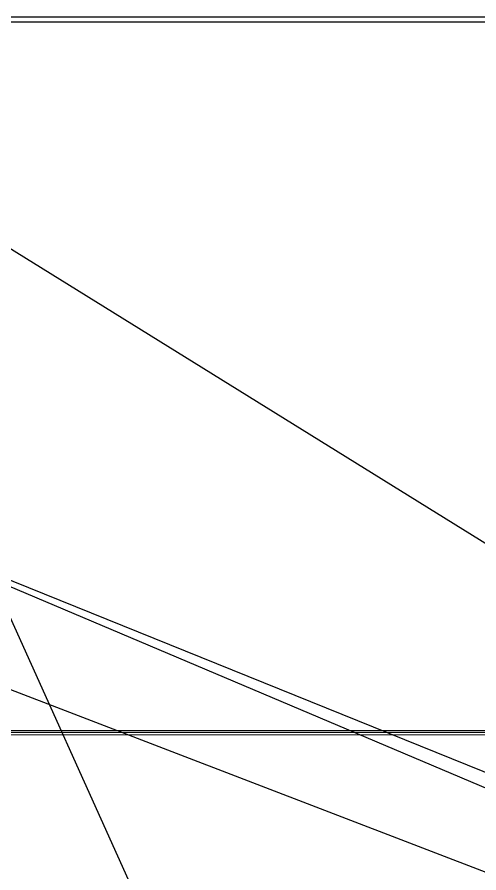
# Model space of a CAD drawing. Extents: x 0 to 334, y -361 to 120.
# Drawn here: x 26.59 to 38.75, y -3.63 to 18.91 of the extents above; entities that cross this region are included whole.
import ezdxf

# ---------------------------------------------------------------- set-up
doc = ezdxf.new("R2010")
doc.units = 0

msp = doc.modelspace()

# ---------------------------------------------------------------- linework, layer by layer
at = {"layer": 'Layer 1'}
for p, q in [((16.67, 18.8522), (189.09, -88.0649)), ((67.59, 18.9122), (19.27, 18.9122)), ((19.27, 18.8522), (67.59, -88.0049)), ((19.27, 18.7922), (67.59, 18.7922)), ((23.605, 5.1022), (167.235, -55.7549)), ((167.31, -52.8299), (23.68, 5.1772)), ((23.68, 2.2522), (167.31, -52.9049)), ((171.8, 0.182197), (0.049976, 0.0992)), ((171.80002, 0.132197), (0.05002, 0.0492)), ((0.050024, -0.0008), (171.8, 0.082197))]:
    msp.add_line(p, q, dxfattribs=at)

doc.saveas('drawing.dxf')
